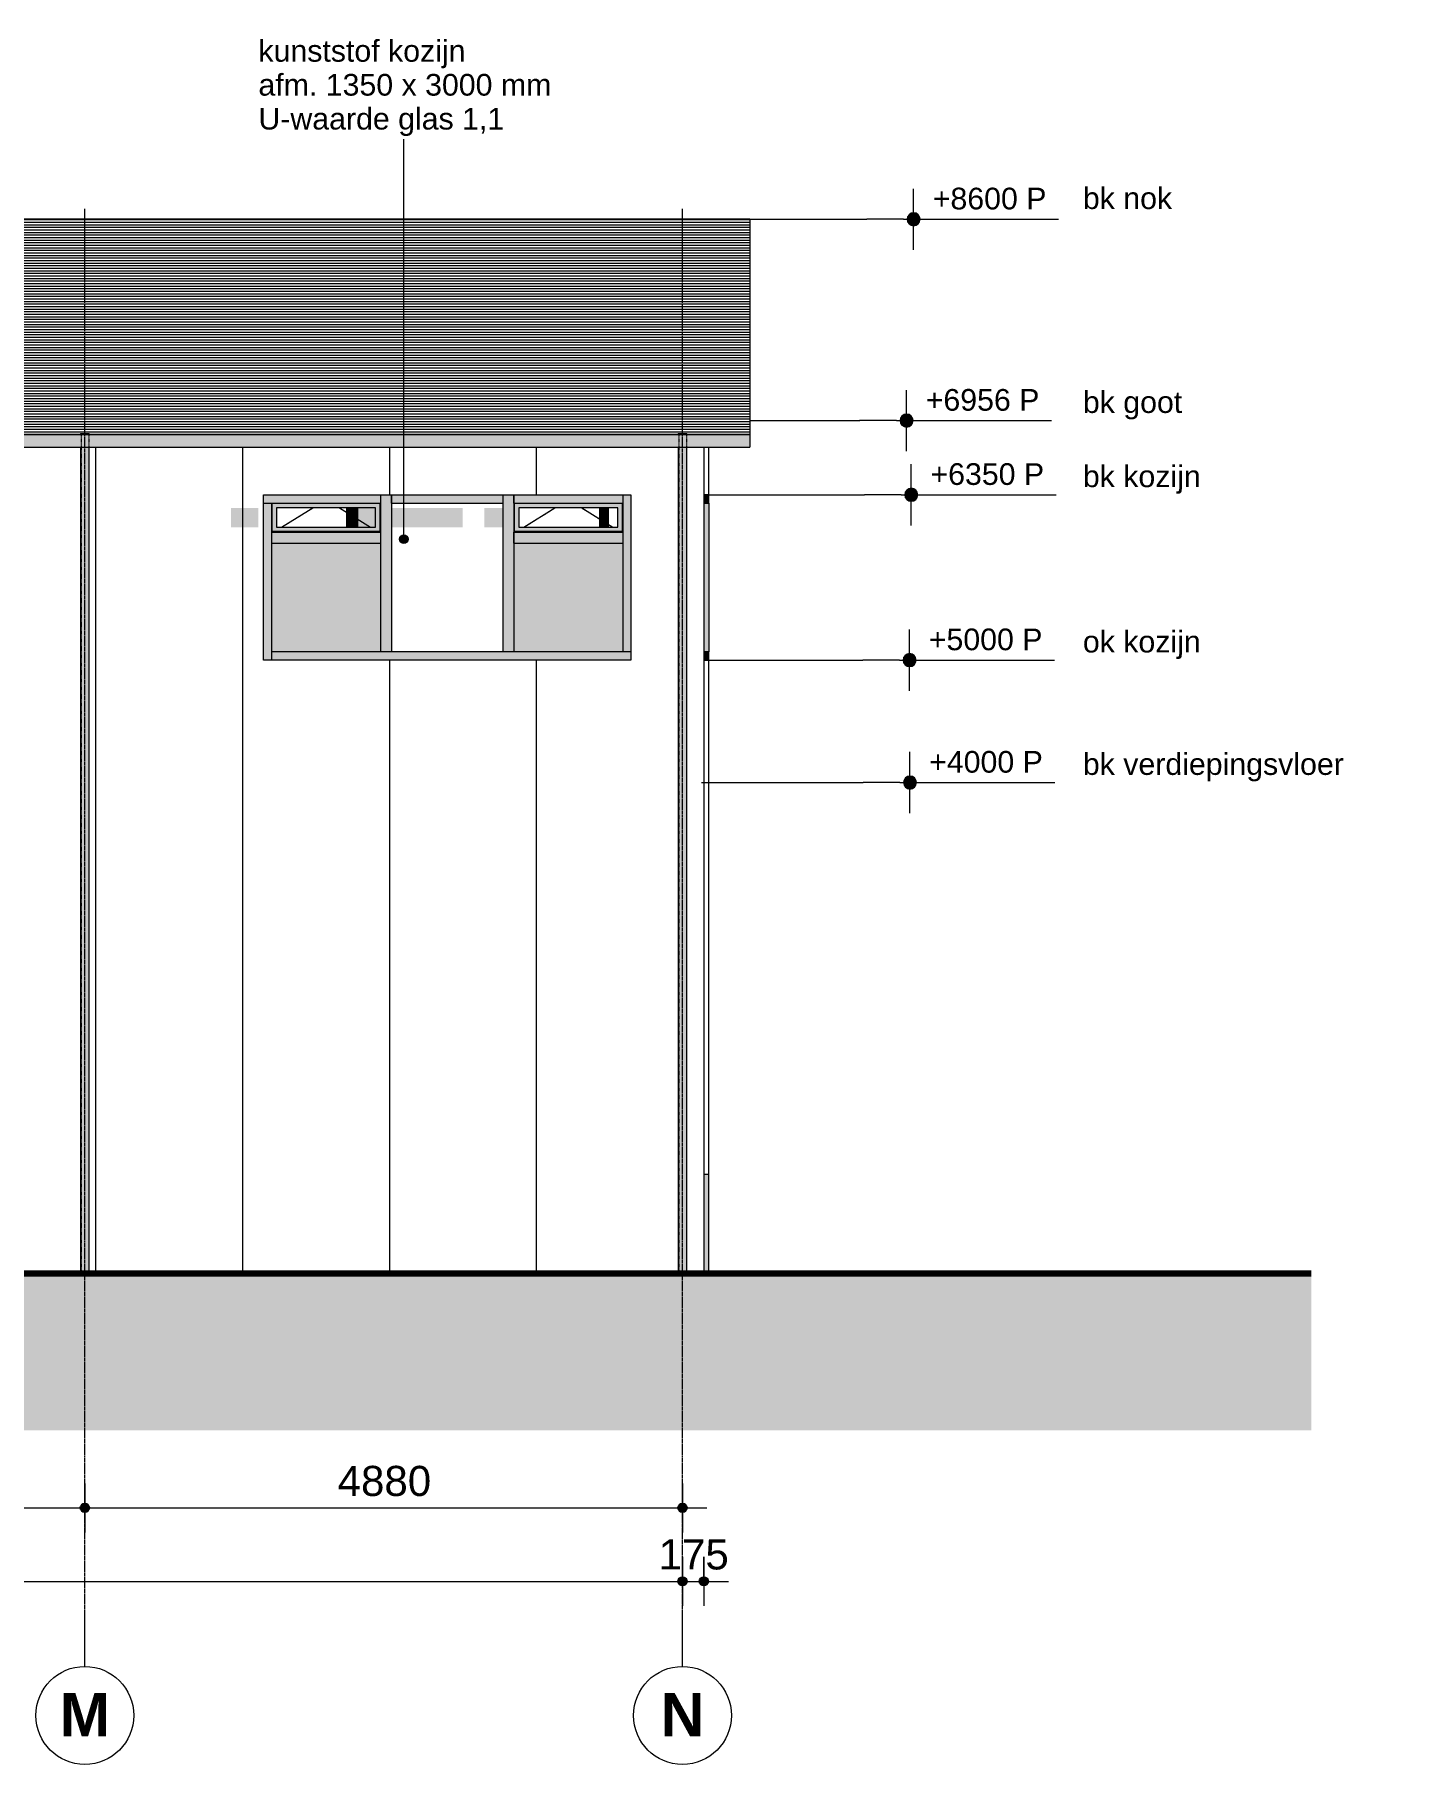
# Model space of a CAD drawing. Header units: millimetres. Extents: x 48682 to 485846, y -7071 to 11912.
# Drawn here: x 109712 to 120855, y -4018 to 10108 of the extents above; entities that cross this region are included whole.
import ezdxf

# ---------------------------------------------------------------- set-up
doc = ezdxf.new("R2010")
doc.units = ezdxf.units.MM
for name, pattern in [('Dash', [6.35, 3.175, -3.175]), ('Grid Line', [22.225, 12.7, -3.175, 3.175, -3.175]), ('Hidden', [4, 2, -2])]:
    doc.linetypes.add(name, pattern=pattern)
for name, color, linetype, lineweight in [('A-ANNO-DIMS', 211, 'Continuous', 9), ('A-ANNO-DIMS-100', 211, 'Continuous', 9), ('A-DETL', 90, 'Continuous', 13), ('A-DOOR', 31, 'Continuous', 18), ('A-DOOR-GLAZ', 31, 'Continuous', 13), ('A-FLOR', 192, 'Continuous', 18), ('A-FLOR-PATT', 8, 'Continuous', 18), ('A-GLAZ', 151, 'Continuous', 18), ('A-GLAZ-CWMG', 51, 'Continuous', 13), ('A-WALL', 113, 'Continuous', 13), ('A-WALL-PATT', 111, 'Continuous', 13), ('C-TOPO', 7, 'Continuous', 13), ('G-ANNO-DIMS', 111, 'Continuous', 9), ('G-ANNO-TEXT', 231, 'Continuous', 9), ('I-WALL', 2, 'Continuous', 13), ('L-SITE', 91, 'Continuous', 13), ('S-COLS', 52, 'Continuous', 18), ('S-COLS-HDLN', 52, 'Hidden', 9), ('S-FNDN', 32, 'Continuous', 18), ('S-GRID', 1, 'Continuous', 9), ('S-GRID-IDEN', 1, 'Continuous', 18)]:
    doc.layers.add(name, color=color, linetype=linetype, lineweight=lineweight)
doc.styles.add('Arial', font='arial.ttf', dxfattribs={"height": 177.035928})
doc.styles.add('Arial_1', font='arial.ttf', dxfattribs={"height": 245.883234})
doc.styles.add('Arial_B', font='', dxfattribs={"height": 355.164671})
doc.styles.get('Arial_B').set_extended_font_data('Arial', bold=True)
doc.dimstyles.new('2_5mm', dxfattribs={"dimscale": 304.8, "dimtxt": 250, "dimasz": 0.918635, "dimexe": 0.656168, "dimexo": 0.0625, "dimgap": 0.082021, "dimtad": 1, "dimdec": 0, "dimzin": 0, "dimdsep": 46, "dimtxsty": 'Arial_1', "dimblk1": 'DOTSMALL', "dimblk2": 'DOTSMALL', "dimsah": 1, "dimcen": 0.09, "dimdle": 0.656168, "dimazin": 0, "dimtfac": 1, "dimtdec": 4, "dimtix": 1, "dimtmove": 0, "dimatfit": 3, "dimfxl": 0.656168, "dimfxlon": 1, "dimtvp": 1, "dimtolj": 1, "dimtzin": 0, "dimlwd": 13, "dimlwe": 13, "dimarcsym": 2})

# ---------------------------------------------------------------- blocks, each defined once
blk = doc.blocks.new('Rectangular Mullion - 32_rechts_67x100-8640298-200_rechts')
at = {"layer": 'A-GLAZ-CWMG'}
blk.add_hatch(color=256, dxfattribs=at).paths.add_polyline_path([(115217, 6283), (115217, 6350), (115177, 6350), (115177, 6283)], flags=0)
for p, q in [((115217, 6350), (115177, 6350)), ((115177, 6283), (115217, 6283)), ((115217, 6283), (115217, 6350))]:
    blk.add_line(p, q, dxfattribs=at)
blk = doc.blocks.new('Rectangular Mullion - 32_rechts_67x100-8431541-200_rechts')
at = {"layer": 'A-GLAZ-CWMG'}
blk.add_hatch(color=256, dxfattribs=at).paths.add_polyline_path([(115217, 5067), (115217, 6283), (115177, 6283), (115177, 5067)], flags=0)
for p, q in [((115177, 6283), (115217, 6283)), ((115217, 6283), (115217, 5067)), ((115217, 5067), (115177, 5067))]:
    blk.add_line(p, q, dxfattribs=at)
blk = doc.blocks.new('32_DO_glas - 01-8532440-200_rechts')
at = {"layer": 'A-DOOR-GLAZ'}
blk.add_hatch(color=256, dxfattribs=at).paths.add_polyline_path([(70556, 6085), (70556, 6243), (70333, 6243), (70333, 6085), (70453, 6085)], flags=0)
blk = doc.blocks.new('Rectangular Mullion - 32_links_67x100-8431542-200_rechts')
at = {"layer": 'A-GLAZ-CWMG'}
blk.add_hatch(color=256, dxfattribs=at).paths.add_polyline_path([(83577, 6085), (83644, 6085), (83644, 6243), (83577, 6243), (83577, 6118)], flags=0)
for p, q in [((83577, 6085), (83577, 6243)), ((83644, 6085), (83644, 6243))]:
    blk.add_line(p, q, dxfattribs=at)
blk = doc.blocks.new('Rectangular Mullion - 32_tussen_90x100-8431527-200_rechts')
at = {"layer": 'A-GLAZ-CWMG'}
blk.add_hatch(color=256, dxfattribs=at).paths.add_polyline_path([(68265, 6085), (68265, 6243), (68175, 6243), (68175, 6085), (68220, 6085)], flags=0)
for p, q in [((68175, 6243), (68175, 6085)), ((68265, 6243), (68265, 6085))]:
    blk.add_line(p, q, dxfattribs=at)
blk = doc.blocks.new('300_90_VAE_parkeerplek - 2000x6000-8056828-200_rechts')
at = {"layer": 'L-SITE'}
for points in [[(115177, 2), (115217, 2), (115217, 5), (115177, 5)], [(115217, 0), (115217, 2), (115177, 2), (115177, 0)]]:
    blk.add_hatch(color=256, dxfattribs=at).paths.add_polyline_path(points, flags=0)
at = {"layer": 'A-DETL', "lineweight": 18}
for p, q in [((115177, 5), (115217, 5)), ((115217, 2), (115177, 2)), ((115177, 2), (115217, 2)), ((115217, 2), (115217, 5)), ((115217, 2), (115217, 0)), ((115217, 0), (115177, 0))]:
    blk.add_line(p, q, dxfattribs=at)
blk = doc.blocks.new('300_28_ISR_kolom_buis - ø70x3_6 2-8363247-200_rechts')
at = {"layer": 'S-COLS-HDLN', "linetype": 'Continuous', "lineweight": 18}
h = blk.add_hatch(color=256, dxfattribs=at)
h.paths.add_polyline_path([(114972, 0), (115002, 0), (115002, 6740), (114967, 6740), (114967, 0), (114969, 0)], flags=0)
h.paths.add_polyline_path([(115002, 6840), (115002, 6850), (114967, 6849), (114969, 6847), (114972, 6845), (114985, 6841), (114993, 6840)], flags=0)
h = blk.add_hatch(color=256, dxfattribs=at)
h.paths.add_polyline_path([(115012, 0), (115037, 0), (115037, 6740), (115002, 6740), (115002, 0)], flags=0)
h.paths.add_polyline_path([(115002, 6840), (115020, 6841), (115033, 6845), (115036, 6847), (115037, 6850), (115002, 6850)], flags=0)
at = {"layer": 'A-DETL', "lineweight": 18}
for p, q in [((114967, 6850), (114967, 6841)), ((114967, 6850), (115002, 6850)), ((115002, 6850), (115037, 6850)), ((115037, 6841), (115037, 6850)), ((114967, 6740), (114967, 0)), ((115037, 0), (115037, 6740))]:
    blk.add_line(p, q, dxfattribs=at)
at = {"layer": 'S-COLS', "linetype": 'Hidden', "lineweight": 9}
for p, q in [((114971, 6850), (114971, 0)), ((115034, 6850), (115034, 0))]:
    blk.add_line(p, q, dxfattribs=at)
blk = doc.blocks.new('300_28_ISR_kolom_buis - ø70x3_6 2-V9-200_rechts')
at = {"layer": 'S-COLS-HDLN', "linetype": 'Continuous', "lineweight": 18}
h = blk.add_hatch(color=256, dxfattribs=at)
h.paths.add_polyline_path([(110123, 0), (110123, 6740), (110088, 6740), (110088, 0), (110114, 0)], flags=0)
h.paths.add_polyline_path([(110123, 6840), (110123, 6850), (110088, 6849), (110089, 6847), (110092, 6845), (110105, 6841), (110114, 6840)], flags=0)
h = blk.add_hatch(color=256, dxfattribs=at)
h.paths.add_polyline_path([(110123, 0), (110158, 0), (110158, 6740), (110123, 6740), (110123, 57)], flags=0)
h.paths.add_polyline_path([(110123, 6840), (110140, 6841), (110153, 6845), (110156, 6847), (110158, 6850), (110123, 6850)], flags=0)
at = {"layer": 'A-DETL', "lineweight": 18}
for p, q in [((110088, 6850), (110088, 6841)), ((110088, 6850), (110123, 6850)), ((110123, 6850), (110158, 6850)), ((110158, 6841), (110158, 6850)), ((110088, 6740), (110088, 0)), ((110158, 0), (110158, 6740))]:
    blk.add_line(p, q, dxfattribs=at)
at = {"layer": 'S-COLS', "linetype": 'Hidden', "lineweight": 9}
for p, q in [((110091, 6850), (110091, 0)), ((110154, 6850), (110154, 0))]:
    blk.add_line(p, q, dxfattribs=at)
at = {"layer": 'S-COLS-HDLN'}
blk.add_line((110088, 6850), (110088, 6850), dxfattribs=at)
blk = doc.blocks.new('Rectangular Mullion - 32_links_67x100-8640301-200_rechts')
at = {"layer": 'A-GLAZ-CWMG'}
blk.add_hatch(color=256, dxfattribs=at).paths.add_polyline_path([(115217, 5000), (115217, 5067), (115177, 5067), (115177, 5000)], flags=0)
for p, q in [((115217, 5067), (115177, 5067)), ((115177, 5000), (115217, 5000)), ((115217, 5000), (115217, 5067))]:
    blk.add_line(p, q, dxfattribs=at)
blk = doc.blocks.new('32_DO_glas - 01-8692261-200_rechts')
at = {"layer": 'A-DOOR-GLAZ'}
blk.add_hatch(color=256, dxfattribs=at).paths.add_polyline_path([(112321, 5067), (112536, 5067), (112536, 5955), (111648, 5955), (111648, 5067)], flags=0)
blk = doc.blocks.new('Rectangular Mullion - 32_rechts_67x100_vlak-8692244-200_rechts')
at = {"layer": 'A-GLAZ-CWMG'}
blk.add_hatch(color=256, dxfattribs=at).paths.add_polyline_path([(113995, 6283), (114514, 6283), (114514, 6350), (113626, 6350), (113626, 6283), (113716, 6283)], flags=0)
for p, q in [((113626, 6283), (113626, 6350)), ((113626, 6350), (114514, 6350)), ((113626, 6283), (114514, 6283)), ((114514, 6350), (114514, 6283))]:
    blk.add_line(p, q, dxfattribs=at)
blk = doc.blocks.new('Rectangular Mullion - 32_links_67x100_vlak-8692245-200_rechts')
at = {"layer": 'A-GLAZ-CWMG'}
blk.add_hatch(color=256, dxfattribs=at).paths.add_polyline_path([(111648, 5000), (112581, 5000), (112581, 5067), (111648, 5067)], flags=0)
for p, q in [((111648, 5000), (111648, 5067)), ((112581, 5067), (111648, 5067)), ((112581, 5000), (111648, 5000))]:
    blk.add_line(p, q, dxfattribs=at)
blk = doc.blocks.new('Rectangular Mullion - 32_rechts_67x100_vlak-8692262-200_rechts')
at = {"layer": 'A-GLAZ-CWMG'}
blk.add_hatch(color=256, dxfattribs=at).paths.add_polyline_path([(114554, 5067), (114581, 5067), (114581, 6000), (114514, 6000), (114514, 5067)], flags=0)
for p, q in [((114514, 6000), (114514, 5067)), ((114581, 6000), (114581, 5067)), ((114581, 5067), (114514, 5067))]:
    blk.add_line(p, q, dxfattribs=at)
blk = doc.blocks.new('Rectangular Mullion - 32_links_67x100_vlak-8692263-200_rechts')
at = {"layer": 'A-GLAZ-CWMG'}
blk.add_hatch(color=256, dxfattribs=at).paths.add_polyline_path([(111648, 6000), (111648, 6283), (111581, 6283), (111581, 6000)], flags=0)
for p, q in [((111581, 6283), (111648, 6283)), ((111581, 6000), (111581, 6283)), ((111648, 6000), (111648, 6283))]:
    blk.add_line(p, q, dxfattribs=at)
blk = doc.blocks.new('32_DO_glas - 01-8469398-200_rechts')
at = {"layer": 'A-DOOR-GLAZ'}
blk.add_hatch(color=256, dxfattribs=at).paths.add_polyline_path([(99255, 6085), (99835, 6085), (99835, 6243), (99255, 6243), (99255, 6214)], flags=0)
blk = doc.blocks.new('Rectangular Mullion - 32_rechts_67x100_vlak-8692246-200_rechts')
at = {"layer": 'A-GLAZ-CWMG'}
blk.add_hatch(color=256, dxfattribs=at).paths.add_polyline_path([(111581, 6283), (112536, 6283), (112536, 6350), (111581, 6350)], flags=0)
for p, q in [((111581, 6283), (111581, 6350)), ((111581, 6350), (112536, 6350)), ((111581, 6283), (112536, 6283)), ((112536, 6350), (112536, 6283))]:
    blk.add_line(p, q, dxfattribs=at)
blk = doc.blocks.new('Rectangular Mullion - 32_links_67x100_vlak-8692247-200_rechts')
at = {"layer": 'A-GLAZ-CWMG'}
blk.add_hatch(color=256, dxfattribs=at).paths.add_polyline_path([(112581, 5000), (113581, 5000), (113581, 5067), (112581, 5067)], flags=0)
for p, q in [((113581, 5067), (112581, 5067)), ((113581, 5000), (112581, 5000))]:
    blk.add_line(p, q, dxfattribs=at)
blk = doc.blocks.new('Rectangular Mullion - 32_tussen_90x100-8256226-200_rechts')
at = {"layer": 'A-GLAZ-CWMG'}
blk.add_hatch(color=256, dxfattribs=at).paths.add_polyline_path([(112626, 5067), (112626, 6000), (112536, 6000), (112536, 5067)], flags=0)
for p, q in [((112536, 6000), (112536, 5067)), ((112626, 6000), (112626, 5067)), ((112626, 5067), (112536, 5067))]:
    blk.add_line(p, q, dxfattribs=at)
blk = doc.blocks.new('Rectangular Mullion - 32_rechts_67x100_vlak-8692248-200_rechts')
at = {"layer": 'A-GLAZ-CWMG'}
blk.add_hatch(color=256, dxfattribs=at).paths.add_polyline_path([(112626, 6283), (113536, 6283), (113536, 6350), (112626, 6350)], flags=0)
for p, q in [((112626, 6283), (112626, 6350)), ((112626, 6350), (113536, 6350)), ((112626, 6283), (113536, 6283)), ((113536, 6350), (113536, 6283))]:
    blk.add_line(p, q, dxfattribs=at)
blk = doc.blocks.new('Rectangular Mullion - 32_links_67x100_vlak-8692249-200_rechts')
at = {"layer": 'A-GLAZ-CWMG'}
blk.add_hatch(color=256, dxfattribs=at).paths.add_polyline_path([(113581, 5000), (114581, 5000), (114581, 5067), (113581, 5067)], flags=0)
for p, q in [((114581, 5067), (113581, 5067)), ((114581, 5000), (113581, 5000)), ((114581, 5067), (114581, 5000))]:
    blk.add_line(p, q, dxfattribs=at)
blk = doc.blocks.new('31_WI_RT62_BI_raam - BI_val-8692271-200_rechts')
at = {"layer": 'A-GLAZ'}
h = blk.add_hatch(color=256, dxfattribs=at)
h.paths.add_polyline_path([(112531, 6045), (112536, 6045), (112536, 6283), (111648, 6283), (111648, 6045), (112496, 6045)], flags=0)
h.paths.add_polyline_path([(112460, 6050), (111653, 6050), (111653, 6278), (112531, 6278), (112531, 6050), (112496, 6050)], flags=0)
h = blk.add_hatch(color=256, dxfattribs=at)
h.paths.add_polyline_path([(111653, 6050), (112531, 6050), (112531, 6278), (111653, 6278), (111653, 6118)], flags=0)
h.paths.add_polyline_path([(112042, 6085), (111688, 6085), (111688, 6243), (112496, 6243), (112496, 6085), (112321, 6085)], flags=0)
for p, q in [((111653, 6050), (111653, 6278)), ((112531, 6278), (111653, 6278)), ((111688, 6243), (111688, 6085)), ((112496, 6243), (111688, 6243)), ((112496, 6085), (112496, 6243)), ((112531, 6278), (112531, 6050)), ((111688, 6085), (112496, 6085)), ((112531, 6050), (111653, 6050))]:
    blk.add_line(p, q, dxfattribs=at)
at = {"layer": 'A-GLAZ', "lineweight": 13}
for p, q in [((111729, 6085), (111983, 6243)), ((112201, 6243), (112455, 6085))]:
    blk.add_line(p, q, dxfattribs=at)
at = {"layer": 'A-GLAZ', "linetype": 'Hidden', "lineweight": 13}
for p, q in [((111729, 6085), (111983, 6243)), ((112201, 6243), (112455, 6085))]:
    blk.add_line(p, q, dxfattribs=at)
blk = doc.blocks.new('Rectangular Mullion - 32_rechts_67x100_vlak-8692278-200_rechts')
at = {"layer": 'A-GLAZ-CWMG'}
blk.add_hatch(color=256, dxfattribs=at).paths.add_polyline_path([(114581, 6000), (114581, 6350), (114514, 6350), (114514, 6000), (114554, 6000)], flags=0)
for p, q in [((114514, 6350), (114581, 6350)), ((114514, 6350), (114514, 6000)), ((114581, 6350), (114581, 6000))]:
    blk.add_line(p, q, dxfattribs=at)
blk = doc.blocks.new('Rectangular Mullion - 32_links_67x100_vlak-8692279-200_rechts')
at = {"layer": 'A-GLAZ-CWMG'}
blk.add_hatch(color=256, dxfattribs=at).paths.add_polyline_path([(111648, 5000), (111648, 6000), (111581, 6000), (111581, 5000)], flags=0)
for p, q in [((111581, 5000), (111581, 6000)), ((111648, 5000), (111648, 6000)), ((111648, 5000), (111581, 5000))]:
    blk.add_line(p, q, dxfattribs=at)
blk = doc.blocks.new('Rectangular Mullion - 32_tussen_90x100-8692250-200_rechts')
at = {"layer": 'A-GLAZ-CWMG'}
blk.add_hatch(color=256, dxfattribs=at).paths.add_polyline_path([(111648, 5955), (112536, 5955), (112536, 6045), (111648, 6045), (111648, 6022)], flags=0)
for p, q in [((111648, 5955), (111648, 6045)), ((111648, 6045), (112536, 6045)), ((111648, 5955), (112536, 5955)), ((112536, 6045), (112536, 5955))]:
    blk.add_line(p, q, dxfattribs=at)
blk = doc.blocks.new('Rectangular Mullion - 32_tussen_90x100-8692251-200_rechts')
at = {"layer": 'A-GLAZ-CWMG'}
blk.add_hatch(color=256, dxfattribs=at).paths.add_polyline_path([(112536, 6000), (112626, 6000), (112626, 6350), (112536, 6350), (112536, 6022)], flags=0)
for p, q in [((112536, 6350), (112626, 6350)), ((112536, 6350), (112536, 6000)), ((112626, 6350), (112626, 6000))]:
    blk.add_line(p, q, dxfattribs=at)
blk = doc.blocks.new('300_90_VAE_parkeerplek - 2000x2000-8710470-200_rechts')
at = {"layer": 'L-SITE'}
for points in [[(116032, 2), (116032, 5), (115217, 5), (115217, 2), (115670, 2)], [(116032, 0), (116032, 2), (115217, 2), (115217, 0), (115670, 0)]]:
    blk.add_hatch(color=256, dxfattribs=at).paths.add_polyline_path(points, flags=0)
at = {"layer": 'A-DETL', "lineweight": 18}
for p, q in [((115217, 5), (116032, 5)), ((116032, 2), (115217, 2)), ((115217, 2), (116032, 2)), ((116032, 5), (116032, 2)), ((116032, 0), (116032, 2)), ((116032, 0), (115217, 0))]:
    blk.add_line(p, q, dxfattribs=at)
blk = doc.blocks.new('Spot Elevations - 1_8-7718674-200_rechts')
at = {"layer": 'G-ANNO-DIMS'}
h = blk.add_hatch(color=256, dxfattribs=at)
edge = h.paths.add_edge_path(flags=0)
edge.add_arc((116889, 8600), 53, 0, 180)
edge.add_arc((116889, 8600), 53, 180, 360)
at = {"layer": 'G-ANNO-DIMS', "lineweight": 13}
for p, q in [((116889, 8350), (116889, 8850)), ((116807, 8600), (116506, 8600)), ((116807, 8600), (118072, 8600))]:
    blk.add_line(p, q, dxfattribs=at)
for start, end in [(0, 180), (180, 0)]:
    blk.add_arc((116889, 8600), 53, start, end, dxfattribs=at)
blk = doc.blocks.new('Grid - r_4_0mm-300507-200_rechts')
at = {"layer": 'S-GRID-IDEN'}
blk.add_circle((51565, -3618), 400, dxfattribs=at)
blk = doc.blocks.new('DIMBLOCK12-200_rechts')
at = {"layer": 'A-ANNO-DIMS-100', "lineweight": 25}
h = blk.add_hatch(color=256, dxfattribs=at)
edge = h.paths.add_edge_path(flags=0)
edge.add_arc((105243, -1923), 35, 0, 360)
h = blk.add_hatch(color=256, dxfattribs=at)
edge = h.paths.add_edge_path(flags=0)
edge.add_arc((110123, -1923), 35, 0, 360)
at = {"layer": 'A-ANNO-DIMS-100', "lineweight": 13}
for p, q in [((105243, -1723), (105243, -2123)), ((105243, -1923), (105243, -1723)), ((110123, -1723), (110123, -2123)), ((110123, -1923), (110123, -1723)), ((105243, -1923), (110123, -1923))]:
    blk.add_line(p, q, dxfattribs=at)
at = {"layer": 'A-ANNO-DIMS-100', "lineweight": 25}
for centre in [(105243, -1923), (110123, -1923)]:
    blk.add_circle(centre, 35, dxfattribs=at)
at = {"layer": 'A-ANNO-DIMS-100', "color": 0, "lineweight": 13, "insert": (107306, -1580), "char_height": 245.9, "width": 904.62, "attachment_point": 1, "line_spacing_factor": 0.938532, "style": 'Arial_1'}
blk.add_mtext('4880', dxfattribs=at)
blk = doc.blocks.new('_DotSmall')
at = {"color": 0, "linetype": 'ByBlock', "const_width": 0.5}
blk.add_lwpolyline([(-0.0625, 0, 1), (0.0625, 0, 1)], format="xyb", close=True, dxfattribs=at)
blk = doc.blocks.new('DIMBLOCK13-200_rechts')
at = {"layer": 'A-ANNO-DIMS-100', "lineweight": 25}
h = blk.add_hatch(color=256, dxfattribs=at)
edge = h.paths.add_edge_path(flags=0)
edge.add_arc((110123, -1923), 35, 0, 360)
h = blk.add_hatch(color=256, dxfattribs=at)
edge = h.paths.add_edge_path(flags=0)
edge.add_arc((115002, -1923), 35, 0, 360)
at = {"layer": 'A-ANNO-DIMS-100', "lineweight": 13}
for p, q in [((110123, -1723), (110123, -2123)), ((110123, -1923), (110123, -1723)), ((115002, -1723), (115002, -2123)), ((115002, -1923), (115002, -1723)), ((110123, -1923), (115202, -1923))]:
    blk.add_line(p, q, dxfattribs=at)
at = {"layer": 'A-ANNO-DIMS-100', "lineweight": 25}
for centre in [(110123, -1923), (115002, -1923)]:
    blk.add_circle(centre, 35, dxfattribs=at)
at = {"layer": 'A-ANNO-DIMS-100', "color": 0, "lineweight": 13, "insert": (112186, -1580), "char_height": 245.9, "width": 904.62, "attachment_point": 1, "line_spacing_factor": 0.938532, "style": 'Arial_1'}
blk.add_mtext('4880', dxfattribs=at)
blk = doc.blocks.new('DIMBLOCK14-200_rechts')
at = {"layer": 'A-ANNO-DIMS-100', "lineweight": 25}
h = blk.add_hatch(color=256, dxfattribs=at)
edge = h.paths.add_edge_path(flags=0)
edge.add_arc((51565, -2523), 35, 0, 360)
h = blk.add_hatch(color=256, dxfattribs=at)
edge = h.paths.add_edge_path(flags=0)
edge.add_arc((115002, -2523), 35, 0, 360)
at = {"layer": 'A-ANNO-DIMS-100', "lineweight": 13}
for p, q in [((51565, -2323), (51565, -2723)), ((51565, -2523), (51565, -2323)), ((115002, -2323), (115002, -2723)), ((115002, -2523), (115002, -2323)), ((51365, -2523), (115002, -2523))]:
    blk.add_line(p, q, dxfattribs=at)
at = {"layer": 'A-ANNO-DIMS-100', "lineweight": 25}
for centre in [(51565, -2523), (115002, -2523)]:
    blk.add_circle(centre, 35, dxfattribs=at)
at = {"layer": 'A-ANNO-DIMS-100', "color": 0, "lineweight": 13, "insert": (82813, -2180), "char_height": 245.9, "width": 1130.77, "attachment_point": 1, "line_spacing_factor": 0.938532, "style": 'Arial_1'}
blk.add_mtext('63437', dxfattribs=at)
blk = doc.blocks.new('DIMBLOCK15-200_rechts')
at = {"layer": 'A-ANNO-DIMS-100', "lineweight": 25}
h = blk.add_hatch(color=256, dxfattribs=at)
edge = h.paths.add_edge_path(flags=0)
edge.add_arc((115002, -2523), 35, 0, 360)
h = blk.add_hatch(color=256, dxfattribs=at)
edge = h.paths.add_edge_path(flags=0)
edge.add_arc((115177, -2523), 35, 0, 360)
at = {"layer": 'A-ANNO-DIMS-100', "lineweight": 13}
for p, q in [((115002, -2323), (115002, -2723)), ((115002, -2523), (115002, -2323)), ((115177, -2323), (115177, -2723)), ((115177, -2523), (115177, -2323)), ((115002, -2523), (115377, -2523))]:
    blk.add_line(p, q, dxfattribs=at)
at = {"layer": 'A-ANNO-DIMS-100', "lineweight": 25}
for centre in [(115002, -2523), (115177, -2523)]:
    blk.add_circle(centre, 35, dxfattribs=at)
at = {"layer": 'A-ANNO-DIMS-100', "color": 0, "lineweight": 13, "insert": (114807, -2180), "char_height": 245.9, "width": 678.46, "attachment_point": 1, "line_spacing_factor": 0.938532, "style": 'Arial_1'}
blk.add_mtext('175', dxfattribs=at)

msp = doc.modelspace()

# ---------------------------------------------------------------- hatches: boundary and pattern name
at = {"layer": 'A-FLOR'}
msp.add_hatch(color=256, dxfattribs=at).paths.add_polyline_path([(115111.8, 6740), (115552.5, 6740), (115552.5, 6840), (51145.5, 6840), (51145.5, 6740), (114972.3, 6740)], flags=0)
at = {"layer": 'A-FLOR-PATT', "lineweight": 9}
h = msp.add_hatch(dxfattribs=at)
h.set_pattern_fill('FP_4', color=256, style=0, pattern_type=2)
h.set_pattern_definition([(0, (0, -8981.513), (0, 20.878), [])])
h.paths.add_polyline_path([(51145.5, 6840), (115552.5, 6840), (115552.5, 8599.3), (51145.5, 8599.3), (51145.5, 7946.3)], flags=0)
h.paths.add_polyline_path([(115002.5, 6840), (114985, 6841.3), (114972.1, 6844.7), (114968.6, 6847), (114967.5, 6850), (115037.5, 6849.5), (115036.3, 6847), (115032.8, 6844.7), (115020, 6841.3), (115011.5, 6840.3)], flags=0)
h.paths.add_polyline_path([(90603.6, 6840), (90586.1, 6841.3), (90573.3, 6844.7), (90569.8, 6847), (90568.6, 6850), (90638.6, 6849.5), (90637.4, 6847), (90633.9, 6844.7), (90621.1, 6841.3), (90612.7, 6840.3)], flags=0)
h.paths.add_polyline_path([(56445.2, 6840), (56427.7, 6841.3), (56414.9, 6844.7), (56411.4, 6847), (56410.2, 6850), (56480.2, 6849.5), (56479, 6847), (56475.5, 6844.7), (56462.7, 6841.3), (56454.3, 6840.3)], flags=0)
h.paths.add_polyline_path([(110122.7, 6840), (110105.2, 6841.3), (110092.4, 6844.7), (110088.9, 6847), (110087.7, 6850), (110157.7, 6849.5), (110156.5, 6847), (110153, 6844.7), (110140.2, 6841.3), (110131.7, 6840.3)], flags=0)
h.paths.add_polyline_path([(61325, 6840), (61307.5, 6841.3), (61294.7, 6844.7), (61291.2, 6847), (61290, 6850), (61360, 6849.5), (61358.8, 6847), (61355.3, 6844.7), (61342.5, 6841.3), (61334, 6840.3)], flags=0)
h.paths.add_polyline_path([(85723.8, 6840), (85706.3, 6841.3), (85693.5, 6844.7), (85690, 6847), (85688.8, 6850), (85758.8, 6849.5), (85757.6, 6847), (85754.1, 6844.7), (85741.3, 6841.3), (85732.9, 6840.3)], flags=0)
h.paths.add_polyline_path([(105242.9, 6840), (105225.4, 6841.3), (105212.6, 6844.7), (105209.1, 6847), (105207.9, 6850), (105277.9, 6849.5), (105276.7, 6847), (105273.2, 6844.7), (105260.4, 6841.3), (105252, 6840.3)], flags=0)
h.paths.add_polyline_path([(95483.4, 6840), (95465.9, 6841.3), (95453.1, 6844.7), (95449.6, 6847), (95448.4, 6850), (95518.4, 6849.5), (95517.2, 6847), (95513.7, 6844.7), (95500.9, 6841.3), (95492.4, 6840.3)], flags=0)
h.paths.add_polyline_path([(75964.3, 6840), (75946.8, 6841.3), (75934, 6844.7), (75930.5, 6847), (75929.3, 6850), (75999.3, 6849.5), (75998.1, 6847), (75994.6, 6844.7), (75981.8, 6841.3), (75973.4, 6840.3)], flags=0)
h.paths.add_polyline_path([(100363.1, 6840), (100345.6, 6841.3), (100332.8, 6844.7), (100329.3, 6847), (100328.1, 6850), (100398.1, 6849.5), (100397, 6847), (100393.5, 6844.7), (100380.6, 6841.3), (100372.2, 6840.3)], flags=0)
h.paths.add_polyline_path([(80844.1, 6840), (80826.6, 6841.3), (80813.8, 6844.7), (80810.3, 6847), (80809.1, 6850), (80879.1, 6849.5), (80877.9, 6847), (80874.4, 6844.7), (80861.6, 6841.3), (80853.1, 6840.3)], flags=0)
at = {"layer": 'A-WALL'}
msp.add_hatch(color=256, dxfattribs=at).paths.add_polyline_path([(115177.5, 5), (115217.5, 5), (115217.5, 800), (115177.5, 800), (115177.5, 249.4)], flags=0)
at = {"layer": 'A-WALL-PATT', "lineweight": 9}
h = msp.add_hatch(dxfattribs=at)
h.set_pattern_fill('FP_3', color=256, style=0, pattern_type=2)
h.set_pattern_definition([(90, (51410.5, 0), (-1200, 7e-14), [])])
h.paths.add_polyline_path([(51460.5, 0), (56410.2, 0), (56410.2, 6740), (51360.5, 6740), (51360.5, 800), (51460.5, 800), (51460.5, 15.2)], flags=0)
h.paths.add_polyline_path([(115077.5, 0), (115077.5, 6740), (115037.5, 6740), (115037.5, 0)], flags=0)
h.paths.add_polyline_path([(114967.5, 0), (114967.5, 6740), (110157.7, 6740), (110157.7, 0), (114832.7, 0)], flags=0)
h.paths.add_polyline_path([(110087.7, 0), (110087.7, 6740), (105277.9, 6740), (105277.9, 0), (108971.2, 0)], flags=0)
h.paths.add_polyline_path([(56480.2, 0), (61290, 0), (61290, 6740), (56480.2, 6740), (56480.2, 57)], flags=0)
h.paths.add_polyline_path([(61360, 0), (66169.8, 0), (66169.8, 6740), (61360, 6740), (61360, 249.4)], flags=0)
h.paths.add_polyline_path([(66239.8, 0), (71049.5, 0), (71049.5, 6740), (66239.8, 6740), (66239.8, 57)], flags=0)
h.paths.add_polyline_path([(71119.5, 0), (75929.3, 0), (75929.3, 6740), (71119.5, 6740), (71119.5, 57)], flags=0)
h.paths.add_polyline_path([(75999.3, 0), (80809.1, 0), (80809.1, 6740), (75999.3, 6740), (75999.3, 249.4)], flags=0)
h.paths.add_polyline_path([(80879.1, 0), (85688.8, 0), (85688.8, 6740), (80879.1, 6740), (80879.1, 249.4)], flags=0)
h.paths.add_polyline_path([(85758.8, 0), (90568.6, 0), (90568.6, 6740), (85758.8, 6740), (85758.8, 249.4)], flags=0)
h.paths.add_polyline_path([(90638.6, 0), (95448.4, 0), (95448.4, 6740), (90638.6, 6740), (90638.6, 57)], flags=0)
h.paths.add_polyline_path([(105207.9, 0), (105207.9, 6740), (100398.1, 6740), (100398.1, 0), (105203.1, 0)], flags=0)
h.paths.add_polyline_path([(95518.4, 0), (100328.1, 0), (100328.1, 6740), (95518.4, 6740), (95518.4, 249.4)], flags=0)
h.paths.add_polyline_path([(106701.5, 5000), (106701.5, 6350), (109701.5, 6350), (109701.5, 5000), (106738.3, 5000)], flags=0)
h.paths.add_polyline_path([(93340.6, 5000), (91024.8, 5000), (91024.8, 6350), (94024.8, 6350), (94024.8, 5000)], flags=0)
h.paths.add_polyline_path([(87182.4, 5000), (87182.4, 6350), (90182.4, 6350), (90182.4, 5000), (87758.2, 5000)], flags=0)
h.paths.add_polyline_path([(54986.7, 5000), (51986.7, 5000), (51986.7, 6350), (54986.7, 6350), (54986.7, 5637.2)], flags=0)
h.paths.add_polyline_path([(77422.9, 5000), (77422.9, 6350), (80422.9, 6350), (80422.9, 5000), (77430.9, 5000)], flags=0)
h.paths.add_polyline_path([(62079.4, 5000), (61746.2, 5000), (61746.2, 6350), (64746.2, 6350), (64746.2, 5000), (63195.9, 5000)], flags=0)
h.paths.add_polyline_path([(102272.4, 5000), (100784.4, 5000), (100784.4, 6350), (103784.4, 6350), (103784.4, 5000), (102551.5, 5000)], flags=0)
h.paths.add_polyline_path([(67663.3, 5000), (67663.3, 6350), (70663.3, 6350), (70663.3, 5000), (68778.2, 5000)], flags=0)
h.paths.add_polyline_path([(111581.2, 5000), (111581.2, 6350), (114581.2, 6350), (114581.2, 5000), (112320.6, 5000)], flags=0)
h.paths.add_polyline_path([(96941.9, 5000), (96941.9, 6350), (99941.9, 6350), (99941.9, 5000), (97806.5, 5000)], flags=0)
h.paths.add_polyline_path([(71505.7, 5000), (71505.7, 6350), (74505.7, 6350), (74505.7, 5000), (71569.4, 5000)], flags=0)
h.paths.add_polyline_path([(81265.3, 5000), (81265.3, 6350), (84265.3, 6350), (84265.3, 5000), (82175.9, 5000)], flags=0)
h.paths.add_polyline_path([(60903.8, 5000), (57903.8, 5000), (57903.8, 6350), (60903.8, 6350), (60903.8, 5637.2)], flags=0)
h = msp.add_hatch(dxfattribs=at)
h.set_pattern_fill('FP_1', color=256, style=0, pattern_type=2)
h.set_pattern_definition([(90, (49852.5, 0), (-1200, 7e-14), [])])
h.paths.add_polyline_path([(115217.5, 800), (115217.5, 5000), (115177.5, 5000), (115177.5, 800)], flags=0)
h.paths.add_polyline_path([(73608.5, 6085), (73608.5, 6243), (73590.7, 6243), (73590.7, 6085)], flags=0)
h.paths.add_polyline_path([(64618.8, 6085), (64618.8, 6243), (64585.7, 6243), (64585.7, 6085), (64591.5, 6085)], flags=0)
h.paths.add_polyline_path([(101435, 6085), (101678.6, 6085), (101678.6, 6243), (101402.7, 6243), (101402.7, 6085)], flags=0)
h.paths.add_polyline_path([(91386.8, 6085), (91701.2, 6085), (91701.2, 6243), (91131.8, 6243), (91131.8, 6085), (91247.2, 6085)], flags=0)
h.paths.add_polyline_path([(77529.9, 6085), (77718, 6085), (77718, 6243), (77529.9, 6243), (77529.9, 6118.3)], flags=0)
h.paths.add_polyline_path([(109594.5, 6085), (109594.5, 6243), (109286.9, 6243), (109286.9, 6085), (109529.5, 6085)], flags=0)
h.paths.add_polyline_path([(79507.9, 6085), (79531.2, 6085), (79531.2, 6243), (79507.9, 6243), (79507.9, 6118.3)], flags=0)
h.paths.add_polyline_path([(89267.4, 6085), (90018, 6085), (90018, 6243), (89267.4, 6243), (89267.4, 6118.3)], flags=0)
h.paths.add_polyline_path([(103656.9, 6085), (103656.9, 6243), (103136.9, 6243), (103136.9, 6085), (103528.4, 6085)], flags=0)
h.paths.add_polyline_path([(115217.5, 6350), (115217.5, 6740), (115177.5, 6740), (115177.5, 6350)], flags=0)
h = msp.add_hatch(dxfattribs=at)
h.set_pattern_fill('FP_2', color=256, style=0, pattern_type=2)
h.set_pattern_definition([(90, (53340.5, 0), (-1200, 7e-14), [])])
h.paths.add_polyline_path([(54071.7, 6085), (54524.5, 6085), (54524.5, 6243), (54071.7, 6243), (54071.7, 6105.8)], flags=0)
h.paths.add_polyline_path([(58010.8, 6085), (58392.5, 6085), (58392.5, 6243), (58010.8, 6243), (58010.8, 6118.3)], flags=0)
h.paths.add_polyline_path([(114474.2, 6085), (114474.2, 6243), (114394.5, 6243), (114394.5, 6085), (114414, 6085)], flags=0)
h.paths.add_polyline_path([(58462.5, 6085), (58818.8, 6085), (58818.8, 6243), (58462.5, 6243), (58462.5, 6118.3)], flags=0)
h.paths.add_polyline_path([(109110.8, 6085), (109179.9, 6085), (109179.9, 6243), (108912.5, 6243), (108912.5, 6085), (108971.2, 6085)], flags=0)
h.paths.add_polyline_path([(59988.8, 6085), (60342.5, 6085), (60342.5, 6243), (59988.8, 6243), (59988.8, 6118.3)], flags=0)
h.paths.add_polyline_path([(71612.7, 6085), (71942.5, 6085), (71942.5, 6243), (71612.7, 6243), (71612.7, 6105.8)], flags=0)
h.paths.add_polyline_path([(108842.5, 6085), (108842.5, 6243), (108786.5, 6243), (108786.5, 6085), (108831.7, 6085)], flags=0)
h.paths.add_polyline_path([(72012.5, 6085), (72400, 6085), (72400, 6243), (72012.5, 6243), (72012.5, 6118.3)], flags=0)
h.paths.add_polyline_path([(77825, 6085), (78092.5, 6085), (78092.5, 6243), (77825, 6243), (77825, 6118.3)], flags=0)
h.paths.add_polyline_path([(102970.2, 6085), (103029.9, 6085), (103029.9, 6243), (102869.4, 6243), (102869.4, 6085)], flags=0)
h.paths.add_polyline_path([(78162.5, 6085), (78337.9, 6085), (78337.9, 6243), (78162.5, 6243), (78162.5, 6118.3)], flags=0)
h.paths.add_polyline_path([(83644.5, 6085), (84137.8, 6085), (84137.8, 6243), (83644.5, 6243), (83644.5, 6118.3)], flags=0)
h.paths.add_polyline_path([(97108.7, 6085), (97210.5, 6085), (97210.5, 6243), (97048.9, 6243), (97048.9, 6085)], flags=0)
at = {"layer": 'C-TOPO'}
msp.add_hatch(color=256, dxfattribs=at).paths.add_polyline_path([(115670, -1289.9), (120135.9, -1289.9), (120135.9, -10), (48681.7, -10), (48681.7, -1289.9), (114553.6, -1289.9)], flags=0)
at = {"layer": 'G-ANNO-TEXT'}
h = msp.add_hatch(color=250, dxfattribs=at)
edge = h.paths.add_edge_path(flags=0)
edge.add_arc((112726.6, 5988.5), 35, 0, 360)
at = {"layer": 'S-FNDN'}
msp.add_hatch(color=256, dxfattribs=at).paths.add_polyline_path([(114972.3, -10), (115077.5, -10), (115077.5, 0), (51360.5, 0), (51360.5, -10), (114832.7, -10)], flags=0)

# ---------------------------------------------------------------- linework, layer by layer
at = {"layer": 'A-DETL', "lineweight": 18}
for p, q in [((115552.5, 8600), (51145.5, 8600)), ((115552.5, 8600), (115552.5, 6740)), ((51145.5, 6740), (115552.5, 6740)), ((115177.5, 6740), (115177.5, 0)), ((111581.2, 5000), (111581.2, 6350)), ((111581.2, 6350), (114581.2, 6350)), ((114394.5, 6243), (114394.5, 6085)), ((114581.2, 6350), (114581.2, 5000)), ((114581.2, 5000), (111581.2, 5000)), ((115217.5, 800), (115177.5, 800)), ((115217.5, 5), (115217.5, 800)), ((51280.5, 0), (115177.5, 0)), ((115077.5, 0), (115077.5, -10))]:
    msp.add_line(p, q, dxfattribs=at)
at = {"layer": 'A-DETL', "linetype": 'Dash', "lineweight": 9}
for p, q in [((115552.5, 6956), (115572.5, 6956)), ((115191.2, 6350), (115236.2, 6350)), ((115191.2, 5000), (115236.2, 5000))]:
    msp.add_line(p, q, dxfattribs=at)
at = {"layer": 'A-DETL', "lineweight": 9}
msp.add_line((115157.5, 4000), (115257.5, 4000), dxfattribs=at)
at = {"layer": 'A-FLOR'}
msp.add_line((115552.5, 6840), (51145.5, 6840), dxfattribs=at)
at = {"layer": 'C-TOPO', "lineweight": 100}
msp.add_line((48681.7, -10), (120135.9, -10), dxfattribs=at)
at = {"layer": 'C-TOPO'}
msp.add_line((48681.7, -10), (120135.9, -10), dxfattribs=at)
at = {"layer": 'G-ANNO-DIMS'}
for p, q in [((115552.5, 8600), (116395.8, 8600)), ((116395.8, 8600), (116506.2, 8600)), ((115572.5, 6956), (115793.1, 6956)), ((115793.1, 6956), (116448.7, 6956)), ((115217.5, 6350), (115425.6, 6350)), ((115425.6, 6350), (116487.4, 6350)), ((115236.2, 5000), (115565.6, 5000)), ((115565.6, 5000), (116473.6, 5000)), ((115257.5, 4000), (116243.1, 4000)), ((116243.1, 4000), (116476.7, 4000))]:
    msp.add_line(p, q, dxfattribs=at)
at = {"layer": 'G-ANNO-TEXT', "color": 250}
msp.add_line((112726.6, 5988.5), (112726.6, 9255.7), dxfattribs=at)
msp.add_circle((112726.6, 5988.5), 35, dxfattribs=at)
at = {"layer": 'I-WALL'}
for p, q in [((115217.5, 6350), (115217.5, 6740)), ((115217.5, 800), (115217.5, 5000))]:
    msp.add_line(p, q, dxfattribs=at)
at = {"layer": 'S-GRID', "lineweight": 18}
for p, q in [((110122.7, 8285.9), (110122.7, 8685.9)), ((115002.5, 8285.9), (115002.5, 8685.9)), ((110122.7, -3217.9), (110122.7, -2817.9)), ((115002.5, -3217.9), (115002.5, -2817.9))]:
    msp.add_line(p, q, dxfattribs=at)
at = {"layer": 'S-GRID', "linetype": 'Grid Line', "lineweight": 18}
for p, q in [((110122.7, -2817.9), (110122.7, 8285.9)), ((115002.5, -2817.9), (115002.5, 8285.9))]:
    msp.add_line(p, q, dxfattribs=at)

# ---------------------------------------------------------------- block references
at = {"layer": 'A-DOOR'}
for name, p in [('32_DO_glas - 01-8532440-200_rechts', (40982, 0)), ('32_DO_glas - 01-8532440-200_rechts', (42016, 0)), ('32_DO_glas - 01-8469398-200_rechts', (13370.8, 0)), ('32_DO_glas - 01-8532440-200_rechts', (43050, 0)), ('32_DO_glas - 01-8692261-200_rechts', (0, 0)), ('32_DO_glas - 01-8692261-200_rechts', (1978, 0))]:
    msp.add_blockref(name, p, dxfattribs=at)
at = {"layer": 'A-GLAZ'}
for p in [(0, 0), (1978, 0)]:
    msp.add_blockref('31_WI_RT62_BI_raam - BI_val-8692271-200_rechts', p, dxfattribs=at)
at = {"layer": 'A-GLAZ-CWMG'}
for name, p in [('Rectangular Mullion - 32_rechts_67x100_vlak-8692246-200_rechts', (0, 0)), ('Rectangular Mullion - 32_links_67x100_vlak-8692263-200_rechts', (0, 0)), ('Rectangular Mullion - 32_tussen_90x100-8431527-200_rechts', (44084, 0)), ('Rectangular Mullion - 32_tussen_90x100-8692251-200_rechts', (0, 0)), ('Rectangular Mullion - 32_rechts_67x100_vlak-8692248-200_rechts', (0, 0)), ('Rectangular Mullion - 32_tussen_90x100-8692251-200_rechts', (1000, 0)), ('Rectangular Mullion - 32_rechts_67x100_vlak-8692244-200_rechts', (0, 0)), ('Rectangular Mullion - 32_links_67x100-8431542-200_rechts', (30750, 0)), ('Rectangular Mullion - 32_rechts_67x100_vlak-8692278-200_rechts', (0, 0)), ('Rectangular Mullion - 32_rechts_67x100-8640298-200_rechts', (0, 0)), ('Rectangular Mullion - 32_rechts_67x100-8431541-200_rechts', (0, 0)), ('Rectangular Mullion - 32_links_67x100_vlak-8692279-200_rechts', (0, 0)), ('Rectangular Mullion - 32_tussen_90x100-8692250-200_rechts', (0, 0)), ('Rectangular Mullion - 32_tussen_90x100-8256226-200_rechts', (0, 0)), ('Rectangular Mullion - 32_tussen_90x100-8256226-200_rechts', (1000, 0)), ('Rectangular Mullion - 32_tussen_90x100-8692250-200_rechts', (1978, 0)), ('Rectangular Mullion - 32_rechts_67x100_vlak-8692262-200_rechts', (0, 0)), ('Rectangular Mullion - 32_links_67x100_vlak-8692245-200_rechts', (0, 0)), ('Rectangular Mullion - 32_links_67x100_vlak-8692247-200_rechts', (0, 0)), ('Rectangular Mullion - 32_links_67x100_vlak-8692249-200_rechts', (0, 0)), ('Rectangular Mullion - 32_links_67x100-8640301-200_rechts', (0, 0))]:
    msp.add_blockref(name, p, dxfattribs=at)
at = {"layer": 'G-ANNO-DIMS', "lineweight": 13}
for p in [(0, 0), (-57.5, -1644), (-18.8, -2250), (-32.5, -3600), (-29.5, -4600)]:
    msp.add_blockref('Spot Elevations - 1_8-7718674-200_rechts', p, dxfattribs=at)
at = {"layer": 'L-SITE'}
for name in ['300_90_VAE_parkeerplek - 2000x6000-8056828-200_rechts', '300_90_VAE_parkeerplek - 2000x2000-8710470-200_rechts']:
    msp.add_blockref(name, (0, 0), dxfattribs=at)
at = {"layer": 'S-COLS'}
for name in ['300_28_ISR_kolom_buis - ø70x3_6 2-V9-200_rechts', '300_28_ISR_kolom_buis - ø70x3_6 2-8363247-200_rechts']:
    msp.add_blockref(name, (0, 0), dxfattribs=at)
at = {"layer": 'S-GRID-IDEN'}
for p in [(58557.2, 0), (63437, 0)]:
    msp.add_blockref('Grid - r_4_0mm-300507-200_rechts', p, dxfattribs=at)

# ---------------------------------------------------------------- texts
at = {"layer": 'G-ANNO-DIMS', "char_height": 177.04, "width": 1105.876, "attachment_point": 1, "line_spacing_factor": 0.938532, "style": 'Arial'}
for s, insert in [('+8600 P', (117045.4, 8858)), ('+6956 P', (116987.9, 7214)), ('+6350 P', (117026.6, 6608)), ('+5000 P', (117012.9, 5258)), ('+4000 P', (117015.9, 4258))]:
    msp.add_mtext(s, dxfattribs=dict(at, insert=insert))
at = {"layer": 'G-ANNO-TEXT', "color": 7, "attachment_point": 1, "line_spacing_factor": 0.938532, "style": 'Arial', "bg_fill": 3, "box_fill_scale": 1.25, "bg_fill_color": 0, "bg_fill_transparency": 0}
for s, insert, char_height, width in [('bk nok', (118271.1, 8861), 177.04, 868.286), ('bk goot', (118271.1, 7195.7), 177.04, 967.642), ('bk kozijn', (118271.1, 6589.7), 177.04, 1144.755), ('ok kozijn', (118271.1, 5239.7), 177.04, 1144.755), ('bk verdiepingsvloer', (118271.1, 4239.7), 177.036, 2540.06)]:
    msp.add_mtext(s, dxfattribs=dict(at, insert=insert, char_height=char_height, width=width))
at = {"layer": 'S-GRID-IDEN', "lineweight": 9, "char_height": 355.165, "attachment_point": 2, "line_spacing_factor": 0.938532, "style": 'Arial_B'}
for s, insert, width in [('\\fArial|b1|i0|c0|p34|;M', (110122.6, -3434.8), 478.776), ('\\fArial|b1|i0|c0|p34|;N', (115002.3, -3434.8), 415.78)]:
    msp.add_mtext(s, dxfattribs=dict(at, insert=insert, width=width))

# ---------------------------------------------------------------- dimensions: what is measured, and where the dimension line sits
at = {"layer": 'A-ANNO-DIMS', "lineweight": 13}
for base, p1, p2, override, picture, middle in [((110122.7, -1923.5), (105242.9, -1723.5), (110122.7, -1723.5), {"dimpost": '<>', "dimfxl": 4879.769231}, 'DIMBLOCK12-200_rechts', (107682.8, -1772.9)), ((115002.5, -1923.5), (110122.7, -1723.5), (115002.5, -1723.5), {"dimpost": '<>', "dimfxl": 4879.769231}, 'DIMBLOCK13-200_rechts', (112562.6, -1772.9)), ((115002.5, -2523.5), (51565.5, -2323.5), (115002.5, -2323.5), {"dimpost": '<>', "dimfxl": 63437}, 'DIMBLOCK14-200_rechts', (83284, -2372.9)), ((115177.5, -2523.5), (115002.5, -2323.5), (115177.5, -2323.5), {"dimpost": '<>', "dimfxl": 175}, 'DIMBLOCK15-200_rechts', (115090, -2372.9))]:
    dim = msp.add_linear_dim(base=base, p1=p1, p2=p2, dimstyle='2_5mm', override=override, dxfattribs=at)
    dim.commit()
    dim.dimension.update_dxf_attribs({"geometry": picture, "text_midpoint": middle})

# ---------------------------------------------------------------- next in the draw order: texts
at = {"layer": 'G-ANNO-TEXT', "color": 7, "insert": (111539.6, 10064.1), "char_height": 177.036, "width": 2848.928, "attachment_point": 1, "line_spacing_factor": 0.938532, "style": 'Arial', "bg_fill": 3, "box_fill_scale": 1.25, "bg_fill_color": 0, "bg_fill_transparency": 0}
msp.add_mtext('kunststof kozijn\\Pafm. 1350 x 3000 mm\\PU-waarde glas 1,1', dxfattribs=at)

doc.saveas('drawing.dxf')
